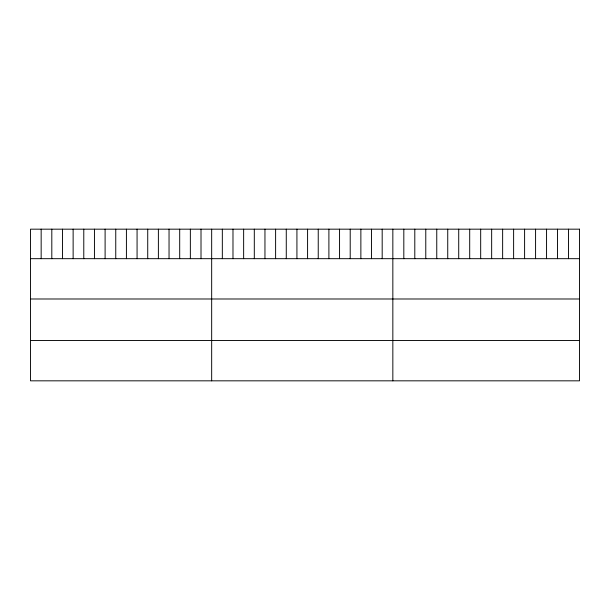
<?xml version="1.0" encoding="UTF-8"?>
<svg xmlns="http://www.w3.org/2000/svg" width="610" height="610" viewBox="0 0 610 610"><rect width="100%" height="100%" fill="white"/><g stroke="black" fill="none" stroke-linecap="round" stroke-linejoin="round"><path stroke-width="0.91" d="M30.5 258.678L579.5 258.678M30.5 298.991L579.5 298.991M30.5 340.517L579.5 340.517M568.52 229.169L568.52 258.678M557.54 229.169L557.54 258.678M546.56 229.169L546.56 258.678M535.58 229.169L535.58 258.678M524.6 229.169L524.6 258.678M513.62 229.169L513.62 258.678M502.64 229.169L502.64 258.678M491.66 229.169L491.66 258.678M480.68 229.169L480.68 258.678M469.7 229.169L469.7 258.678M458.72 229.169L458.72 258.678M447.74 229.169L447.74 258.678M436.76 229.169L436.76 258.678M425.78 229.169L425.78 258.678M414.8 229.169L414.8 258.678M403.82 229.169L403.82 258.678M392.84 229.169L392.84 380.831M382.18 229.169L382.18 258.678M371.528 229.169L371.528 258.678M360.868 229.169L360.868 258.678M350.209 229.169L350.209 258.678M339.556 229.169L339.556 258.678M328.897 229.169L328.897 258.678M318.237 229.169L318.237 258.678M307.585 229.169L307.585 258.678M296.925 229.169L296.925 258.678M286.273 229.169L286.273 258.678M275.613 229.169L275.613 258.678M264.954 229.169L264.954 258.678M254.301 229.169L254.301 258.678M243.642 229.169L243.642 258.678M232.982 229.169L232.982 258.678M222.33 229.169L222.33 258.678M211.67 229.169L211.67 380.831M201.01 229.169L201.01 258.678M190.358 229.169L190.358 258.678M179.698 229.169L179.698 258.678M169.039 229.169L169.039 258.678M158.386 229.169L158.386 258.678M147.727 229.169L147.727 258.678M137.067 229.169L137.067 258.678M126.415 229.169L126.415 258.678M115.755 229.169L115.755 258.678M105.103 229.169L105.103 258.678M94.443 229.169L94.443 258.678M83.783 229.169L83.783 258.678M73.131 229.169L73.131 258.678M62.472 229.169L62.472 258.678M51.812 229.169L51.812 258.678M41.16 229.169L41.16 258.678M579.5 229.169L30.5 229.169L30.5 380.831L579.5 380.831L579.5 229.169"/></g></svg>
